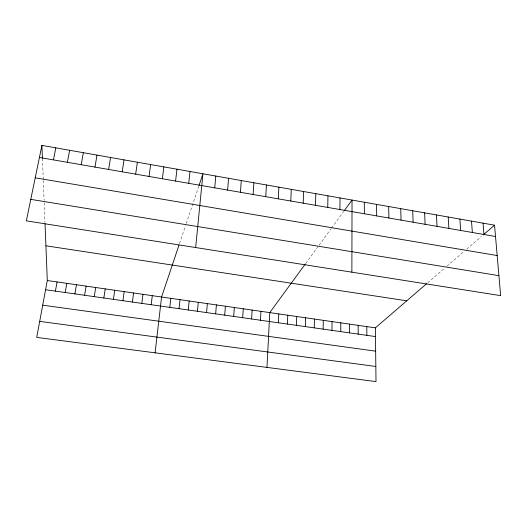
<?xml version="1.0" encoding="UTF-8"?>
<svg xmlns="http://www.w3.org/2000/svg" width="527" height="527" viewBox="0 0 527 527"><rect width="100%" height="100%" fill="white"/><g stroke="black" fill="none" stroke-linecap="round" stroke-linejoin="round"><path stroke-width="0.4" stroke-dasharray="2.63 1.98" d="M179.516 243.54L185.517 225.661M186.235 223.52L198.791 186.103M305.68 263.48L317.61 247.15M319.039 245.2L331.094 228.711M331.549 228.086L343.782 211.353M427.7 282.768L444.551 268.25M446.968 266.168L464.307 251.227M466.672 249.192L481.401 236.498M42.43 158.462L43.273 179.608M43.306 180.366L44.103 200.313M44.196 202.664L44.973 222.275"/><path stroke-width="0.79" d="M351.871 272.176L352.036 200.062L344.23 210.734M349.48 332.873L349.513 324.112M340.732 331.635L340.811 322.853M339.915 209.529L340.034 197.948M331.944 330.383L332.069 321.595M327.748 207.421L327.952 195.813M323.123 329.131L323.288 320.33M314.257 327.873L314.467 319.059M315.508 205.299L315.805 193.672M305.35 326.608L305.607 317.781M303.19 203.165L303.572 191.518M296.405 325.337L296.708 316.496M290.792 201.018L291.273 189.351M287.413 324.065L287.768 315.205M278.388 322.781L278.79 313.914M278.315 198.857L278.888 187.164M266.978 367.405L269.765 312.61L305.245 264.073M260.47 320.238L260.97 311.345M265.76 196.683L266.431 184.97M251.59 318.973L252.137 310.067M253.125 194.489L253.889 182.757M242.664 317.709L243.263 308.789M233.705 316.437L234.344 307.505M240.411 192.289L241.274 180.537M224.7 315.159L225.391 306.213M215.655 313.875L216.399 304.916M227.611 190.069L228.573 178.297M206.571 312.583L207.361 303.611M214.733 187.836L215.793 176.044M197.441 311.292L198.284 302.3M188.277 309.988L189.167 300.989M195.662 247.545L202.935 173.778L199.048 185.352M179.068 308.684L180.01 299.665M188.719 183.33L189.99 171.492M169.813 307.366L170.814 298.341M155.096 352.827L161.572 297.004L179.009 245.048M175.59 181.051L176.96 169.2M151.183 304.725L152.29 295.667M162.369 178.765L163.851 166.888M141.809 303.394L142.962 294.323M149.069 176.459L150.65 164.562M132.382 302.057L133.595 292.972M122.916 300.713L124.181 291.615M135.676 174.134L137.369 162.217M113.41 299.362L114.721 290.252M122.198 171.802L123.997 159.859M103.852 298.005L105.229 288.882M94.254 296.642L95.683 287.505M108.628 169.45L110.538 157.487M84.61 295.272L86.099 286.121M94.972 167.085L96.994 155.103M74.926 293.901L76.461 284.732M65.19 292.518L66.791 283.335M81.224 164.701L83.358 152.698M55.407 291.128L57.068 281.938M45.032 223.692L47.298 280.529L36.712 337.399L376.008 381.607L375.382 327.84L426.606 283.71M67.384 162.303L69.636 150.281M53.451 159.885L55.816 147.843M41.91 145.393L26.35 220.846L500.65 295.64L494.537 225.181L41.91 145.393L42.43 158.462M483.167 234.976L494.537 225.181M39.696 321.371L375.837 366.482M42.713 305.166L375.659 351.173M45.585 289.731L375.487 336.562M47.298 280.529L375.382 327.84M45.915 245.793L406.758 300.805M30.783 199.358L498.917 275.647M35.223 177.81L497.172 255.549M39.42 157.454L495.518 236.498M483.061 223.158L483.964 234.495M471.513 221.123L472.344 232.479M459.9 219.074L460.644 230.457M448.213 217.019L448.872 228.415M436.455 214.944L437.035 226.36M424.617 212.855L425.118 224.298M412.707 210.754L413.122 222.216M400.724 208.646L401.054 220.128M388.669 206.518L388.906 218.02M376.535 204.377L376.686 215.905M366.799 326.602L366.858 335.337M364.322 202.23L364.388 213.771M358.176 325.363L358.189 334.111"/></g></svg>
